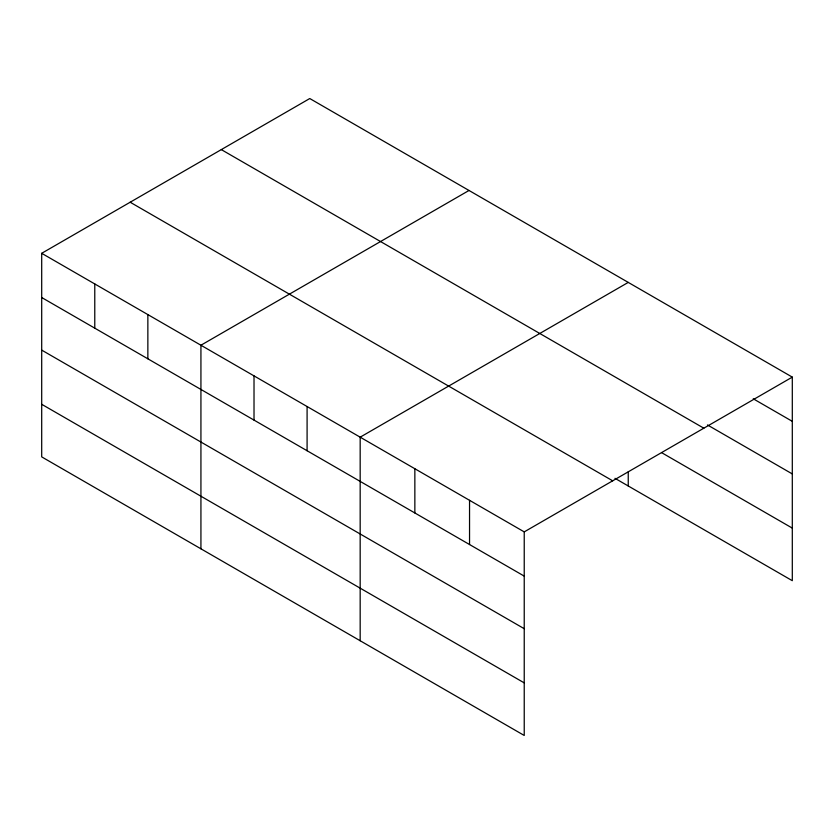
<?xml version="1.0" encoding="UTF-8"?>
<svg xmlns="http://www.w3.org/2000/svg" width="834" height="834" viewBox="0 0 834 834"><rect width="100%" height="100%" fill="white"/><g stroke="black" fill="none" stroke-linecap="round" stroke-linejoin="round"><path stroke-width="1.25" d="M41.7 253.307L524.232 531.884L524.232 735.463L41.7 456.886L41.7 253.307L309.768 98.537L792.3 377.114L792.3 580.693L614.971 478.32M469.01 190.465L200.931 345.234L200.931 548.814M628.242 282.403L360.173 437.172L360.173 640.752M524.232 531.884L792.3 377.114M753.238 398.788L792.3 421.337M707.482 424.954L792.3 473.931M221.312 149.609L703.833 428.196M661.727 452.716L792.3 528.11M130.167 202.224L612.688 480.811M41.7 297.519L524.232 576.106M41.7 350.113L524.232 628.7M41.7 404.292L524.232 682.879M628.242 471.867L628.242 485.982M469.542 500.317L469.542 544.539M414.852 468.739L414.852 512.962M307.089 406.523L307.089 450.746M254.016 375.884L254.016 420.096M147.858 314.595L147.858 358.808M94.774 283.946L94.774 328.169"/></g></svg>
